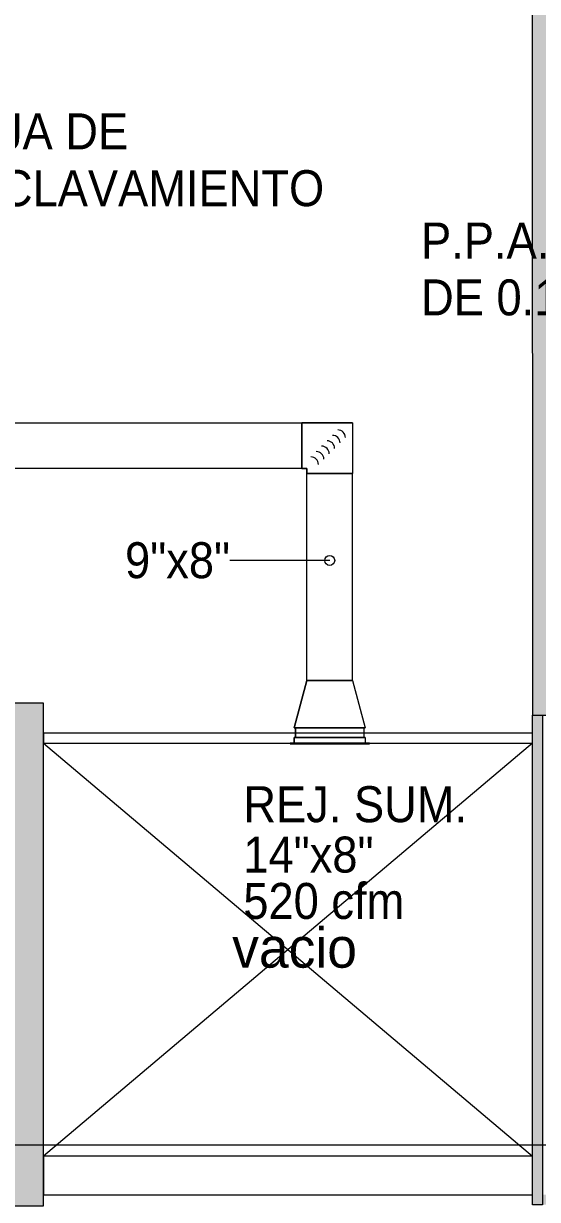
# Model space of a CAD drawing. Header units: metres. Extents: x 31.9 to 124, y -29 to 44.
# Drawn here: x 68.65 to 71.22, y -20.22 to -14.34 of the extents above; entities that cross this region are included whole.
import ezdxf

# ---------------------------------------------------------------- set-up
doc = ezdxf.new("R2010")
doc.units = ezdxf.units.M
doc.header["$LTSCALE"] = 100
for name, color, linetype, lineweight in [('A-GENM', 7, 'Continuous', 18), ('ARQ', 8, 'Continuous', 0), ('G-ANNO-TEXT', 7, 'Continuous', 9), ('M-HVAC-CDFF-IDEN', 7, 'Continuous', 9), ('M-HVAC-DUCT', 7, 'Continuous', 18), ('M-HVAC-DUCT-IDEN', 7, 'Continuous', 9)]:
    doc.layers.add(name, color=color, linetype=linetype, lineweight=lineweight)
doc.layers.add('M-HVAC-CDFF', color=8, linetype='Continuous', lineweight=18, true_color=0x414141)
doc.styles.add('SansSerif', font='SANSS__.TTF', dxfattribs={"width": 0.9, "height": 0.18})

# ---------------------------------------------------------------- blocks, each defined once
blk = doc.blocks.new('Est etapa 3 torre')
at = {"layer": 'ARQ'}
blk.add_line((1113.5308, -6011.6988), (1145.3332, -6011.6988), dxfattribs=at)
blk = doc.blocks.new('P6-7-8')
at = {"layer": 'ARQ', "ltscale": 0.03}
h = blk.add_hatch(color=256, dxfattribs=at)
h.dxf.hatch_style = 1
h.paths.add_polyline_path([(129.3866, -2853.8558), (129.3866, -2854.0058), (129.7348, -2854.0058), (129.7348, -2853.8558)])
h.paths.add_polyline_path([(129.7348, -2853.8558), (129.8848, -2853.8558), (129.8848, -2855.2067), (129.7348, -2855.2067)])
h.paths.add_polyline_path([(132.4463, -2855.3568), (132.4463, -2855.2067), (129.3866, -2855.2064), (129.3866, -2855.3564)])
h.paths.add_polyline_path([(129.0366, -2859.9805), (129.0366, -2855.3558), (128.8866, -2855.3558), (128.8866, -2859.6151), (128.8866, -2859.9805)])
h.paths.add_polyline_path([(132.4462, -2858.5312), (132.2962, -2858.5312), (132.2962, -2855.3568), (132.4462, -2855.3568)])
h.paths.add_polyline_path([(131.046, -2858.3812), (131.0462, -2860.0708), (131.3462, -2860.0708), (131.3462, -2859.9205), (131.1971, -2859.9207), (131.196, -2858.3812)])
h.paths.add_polyline_path([(132.4462, -2859.9205), (132.2962, -2859.9205), (132.2962, -2860.5702), (132.4462, -2860.5702)])
h.paths.add_polyline_path([(132.2463, -2860.0708), (132.2962, -2860.0706), (132.2962, -2859.9205), (132.2463, -2859.9207)])
h.paths.add_polyline_path([(128.8866, -2862.4152), (132.4463, -2862.4152), (132.4463, -2862.2651), (129.3866, -2862.2651), (129.3866, -2862.3806), (128.8866, -2862.3806)])
h.paths.add_polyline_path([(132.2962, -2861.7703), (132.2962, -2862.2651), (132.4463, -2862.2651), (132.4463, -2861.7703)])
h.paths.add_polyline_path([(135.762, -2859.9205), (135.762, -2860.0705), (135.1955, -2860.0705), (135.1955, -2862.4352), (135.0455, -2862.4352), (135.0455, -2859.9205)])
h.paths.add_polyline_path([(138.3144, -2859.9205), (138.3144, -2860.0705), (137.8866, -2860.0705), (137.8866, -2859.9806), (137.3866, -2859.9806), (137.3866, -2860.0705), (136.962, -2860.0705), (136.962, -2859.9205)])
h.paths.add_polyline_path([(135.1955, -2862.4352), (142.2381, -2862.4352), (142.2381, -2862.2825), (135.1955, -2862.2825)])
h.paths.add_polyline_path([(140.5135, -2859.9206), (140.5135, -2860.0706), (139.5144, -2860.0706), (139.5144, -2859.9206)])
h.paths.add_polyline_path([(139.9389, -2862.2825), (140.089, -2862.2825), (140.089, -2860.0706), (139.939, -2860.0706), (139.939, -2860.0686), (139.9389, -2862.2825), (139.9389, -2862.2825)])
h.paths.add_polyline_path([(141.7135, -2859.9206), (141.7135, -2860.0706), (142.2381, -2860.0706), (142.2381, -2862.4352), (142.3882, -2862.4352), (142.3882, -2859.9206)])
h.paths.add_polyline_path([(145.3842, -2862.2806), (149.1854, -2862.2806), (149.1854, -2862.4306), (145.3842, -2862.4306)])
h.paths.add_polyline_path([(144.8341, -2862.4306), (144.8341, -2859.9806), (144.8842, -2859.9806), (144.8842, -2862.3806), (145.3842, -2862.3806), (145.3842, -2862.4306)])
h.paths.add_polyline_path([(148.6195, -2860.7769), (148.6195, -2862.2806), (148.4694, -2862.2806), (148.4694, -2860.7769)])
h.paths.add_polyline_path([(148.6195, -2860.7769), (149.0353, -2860.7769), (149.0353, -2860.9269), (148.6195, -2860.927)])
h.paths.add_polyline_path([(149.1854, -2860.7769), (149.1854, -2862.2806), (149.0354, -2862.2806), (149.0353, -2860.7769)])
h.paths.add_polyline_path([(146.0333, -2858.4611), (149.0353, -2858.461), (149.0353, -2858.6111), (146.0333, -2858.6112)])
h.paths.add_polyline_path([(146.4926, -2857.5198), (146.4926, -2858.461), (146.6427, -2858.461), (146.6427, -2857.5198)])
h.paths.add_polyline_path([(144.8327, -2856.359), (144.8341, -2859.9806), (144.9842, -2859.9806), (144.9828, -2856.359)])
h.paths.add_polyline_path([(145.127, -2858.4611), (144.9836, -2858.4611), (144.9836, -2858.6112), (145.127, -2858.6112)])
h.paths.add_polyline_path([(146.4926, -2856.369), (149.0353, -2856.369), (149.0353, -2856.519), (146.4926, -2856.519)])
h.paths.add_polyline_path([(149.1854, -2856.369), (149.1854, -2857.5723), (149.0354, -2857.5723), (149.0353, -2856.369)])
h.paths.add_polyline_path([(146.4926, -2852.6021), (146.4926, -2854.1615), (146.6427, -2854.1615), (146.6426, -2852.6021)])
h.paths.add_polyline_path([(148.5879, -2852.6043), (146.4926, -2852.6004), (146.4926, -2852.4504), (148.5887, -2852.4545)])
h.paths.add_polyline_path([(148.8053, -2851.006), (140.3375, -2851.0061), (140.3375, -2851.1561), (148.8053, -2851.156)])
h.paths.add_polyline_path([(140.3375, -2853.8568), (140.3379, -2851.1561), (140.4879, -2851.1561), (140.4875, -2853.8567)])
at = {"layer": 'ARQ'}
for p, q in [((142.3882, -2860.1206), (144.8341, -2862.1877)), ((144.8341, -2860.1206), (142.3882, -2862.1877))]:
    blk.add_line(p, q, dxfattribs=at)
for points in [[(144.8327, -2856.359), (144.8341, -2859.9806), (144.9842, -2859.9806), (144.9828, -2856.359)], [(141.7135, -2859.9206), (141.7135, -2860.0706), (142.2381, -2860.0706), (142.2381, -2862.4352), (142.3882, -2862.4352), (142.3882, -2859.9206)], [(144.8842, -2862.4306), (144.8341, -2862.4307), (144.8341, -2859.9806), (144.8842, -2859.9805)], [(144.8341, -2860.1206), (144.8341, -2860.0706), (142.3882, -2860.0706), (142.3882, -2860.1206)], [(144.8341, -2862.3806), (144.8341, -2862.1877), (142.3882, -2862.1877), (142.3882, -2862.3806)]]:
    blk.add_lwpolyline(points, close=True, dxfattribs=at)
blk.add_blockref('Est etapa 3 torre', (-994.1638, 3149.5683), dxfattribs=at)
blk.add_text('vacio', height=0.2, rotation=359.93314, dxfattribs=at).set_placement((143.3318, -2861.244))
blk = doc.blocks.new('REJ_ SUM_DE_MURO - 14_x8_-2186753-NIVEL 07')
at = {"layer": 'M-HVAC-CDFF', "color": 3, "true_color": 0x00ff00}
for p, q in [((70.0136, -17.8625), (70.3565, -17.8625)), ((70.3565, -17.8625), (70.0136, -17.8625)), ((70.0136, -17.9113), (70.0136, -17.8625)), ((70.0136, -17.8625), (70.0136, -17.9113)), ((70.3565, -17.8625), (70.3565, -17.9113)), ((70.3565, -17.8625), (70.3565, -17.9113)), ((70.3835, -17.9387), (69.9866, -17.9387)), ((69.9866, -17.9387), (70.3835, -17.9387)), ((69.9866, -17.9387), (69.9866, -17.9434)), ((69.9866, -17.9387), (69.9866, -17.9434)), ((70.0073, -17.9113), (70.3629, -17.9113)), ((70.3629, -17.9113), (70.0073, -17.9113)), ((70.0073, -17.9387), (70.0073, -17.9113)), ((70.0073, -17.9113), (70.0073, -17.9387)), ((70.0073, -17.9387), (70.3629, -17.9387)), ((70.3629, -17.9387), (70.0073, -17.9387)), ((70.0136, -17.9113), (70.3565, -17.9113)), ((70.3565, -17.9113), (70.0136, -17.9113)), ((70.3629, -17.9113), (70.3629, -17.9387)), ((70.3629, -17.9113), (70.3629, -17.9387)), ((70.3835, -17.9434), (70.3835, -17.9387)), ((70.3835, -17.9387), (70.3835, -17.9434)), ((70.3835, -17.9434), (69.9866, -17.9434)), ((69.9866, -17.9434), (70.3835, -17.9434)), ((70.3581, -17.9434), (70.012, -17.9434)), ((70.012, -17.9434), (70.3581, -17.9434))]:
    blk.add_line(p, q, dxfattribs=at)
blk = doc.blocks.new('Rectangular Elbow - Mitered - Single Thickness Vanes - LAMINA-V21-NIVEL 07')
at = {"layer": 'A-GENM', "color": 3, "true_color": 0x00ff00}
for centre, start in [((70.1985, -16.4376), 360), ((70.1985, -16.4376), 360), ((70.2255, -16.4107), 0), ((70.2255, -16.4107), 360), ((70.1447, -16.4915), 360), ((70.1447, -16.4915), 360), ((70.1716, -16.4646), 360), ((70.1716, -16.4646), 0), ((70.0908, -16.5454), 360), ((70.0908, -16.5454), 360), ((70.1177, -16.5185), 360), ((70.1177, -16.5185), 0)]:
    blk.add_arc(centre, 0.0381, start, 90, dxfattribs=at)
at = {"layer": 'M-HVAC-DUCT', "color": 3, "true_color": 0x00ff00}
for p, q in [((70.2994, -16.3368), (70.0454, -16.3368)), ((70.0454, -16.3368), (70.0454, -16.5654)), ((70.0454, -16.5654), (70.0454, -16.3368)), ((70.0454, -16.3368), (70.2994, -16.3368)), ((70.2994, -16.3368), (70.2994, -16.5908)), ((70.2994, -16.3368), (70.2994, -16.5908)), ((70.0708, -16.5654), (70.0454, -16.5654)), ((70.0454, -16.5654), (70.0708, -16.5654)), ((70.0708, -16.5908), (70.0708, -16.5654)), ((70.0708, -16.5654), (70.0708, -16.5908)), ((70.0708, -16.5908), (70.2994, -16.5908)), ((70.2994, -16.5908), (70.0708, -16.5908))]:
    blk.add_line(p, q, dxfattribs=at)
blk = doc.blocks.new('M_Rectangular Transition - Angle - 30 LAMINA-2187241-NIVEL 07')
at = {"layer": 'M-HVAC-DUCT', "color": 3, "true_color": 0x00ff00}
for p, q in [((70.0708, -17.6255), (70.0073, -17.8625)), ((70.0073, -17.8625), (70.0708, -17.6255)), ((70.2994, -17.6255), (70.0708, -17.6255)), ((70.0708, -17.6255), (70.2994, -17.6255)), ((70.2994, -17.6255), (70.3629, -17.8625)), ((70.2994, -17.6255), (70.3629, -17.8625)), ((70.0073, -17.8625), (70.3629, -17.8625)), ((70.3629, -17.8625), (70.0073, -17.8625))]:
    blk.add_line(p, q, dxfattribs=at)

msp = doc.modelspace()

# ---------------------------------------------------------------- linework, layer by layer
at = {"layer": 'M-HVAC-DUCT', "color": 3, "true_color": 0x00ff00}
for p, q in [((59.1216, -16.3368), (70.0454, -16.3368)), ((70.0454, -16.3368), (70.0454, -16.5654)), ((70.0454, -16.5654), (59.1216, -16.5654)), ((70.2994, -16.5908), (70.0708, -16.5908)), ((70.0708, -16.5908), (70.2994, -16.5908)), ((70.0708, -17.6255), (70.0708, -16.5908)), ((70.2994, -17.6255), (70.2994, -16.5908)), ((70.2994, -17.6255), (70.0708, -17.6255)), ((70.0708, -17.6255), (70.2994, -17.6255))]:
    msp.add_line(p, q, dxfattribs=at)
at = {"layer": 'M-HVAC-DUCT-IDEN'}
msp.add_line((70.1851, -17.0251), (69.685, -17.0251), dxfattribs=at)
msp.add_circle((70.1851, -17.0251), 0.025, dxfattribs=at)

# ---------------------------------------------------------------- block references
at = {"layer": 'ARQ', "linetype": 'Continuous'}
msp.add_blockref('P6-7-8', (-73.6348, 2842.1819), dxfattribs=at)
at = {"layer": 'M-HVAC-CDFF', "color": 3, "true_color": 0x00ff00}
msp.add_blockref('REJ_ SUM_DE_MURO - 14_x8_-2186753-NIVEL 07', (0, 0), dxfattribs=at)
at = {"layer": 'M-HVAC-DUCT', "color": 3, "true_color": 0x00ff00}
for name in ['Rectangular Elbow - Mitered - Single Thickness Vanes - LAMINA-V21-NIVEL 07', 'M_Rectangular Transition - Angle - 30 LAMINA-2187241-NIVEL 07']:
    msp.add_blockref(name, (0, 0), dxfattribs=at)

# ---------------------------------------------------------------- texts
at = {"layer": 'G-ANNO-TEXT', "char_height": 0.18, "attachment_point": 1, "style": 'SansSerif'}
for s, insert, width in [('CAJA DE ', (68.2211, -14.7886), 1.212152), ('ENCLAVAMIENTO', (68.2211, -15.073), 2.30886), ('P.P.A.L.M.', (70.6421, -15.3349), 1.277088), ('DE 0.10 M2', (70.6421, -15.6193), 1.421392)]:
    msp.add_mtext(s, dxfattribs=dict(at, insert=insert, width=width))
at = {"layer": 'M-HVAC-CDFF-IDEN', "char_height": 0.18, "attachment_point": 1, "style": 'SansSerif'}
for s, insert, width in [('REJ. SUM.', (69.7531, -18.1548), 1.327594), ('14"x8"', (69.7531, -18.4068), 0.77924), ('520 cfm', (69.7531, -18.6387), 0.95962)]:
    msp.add_mtext(s, dxfattribs=dict(at, insert=insert, width=width))
at = {"layer": 'M-HVAC-DUCT-IDEN', "insert": (69.1612, -16.9341), "char_height": 0.18, "width": 0.627721, "attachment_point": 1, "style": 'SansSerif'}
msp.add_mtext('9"x8"', dxfattribs=at)

doc.saveas('drawing.dxf')
